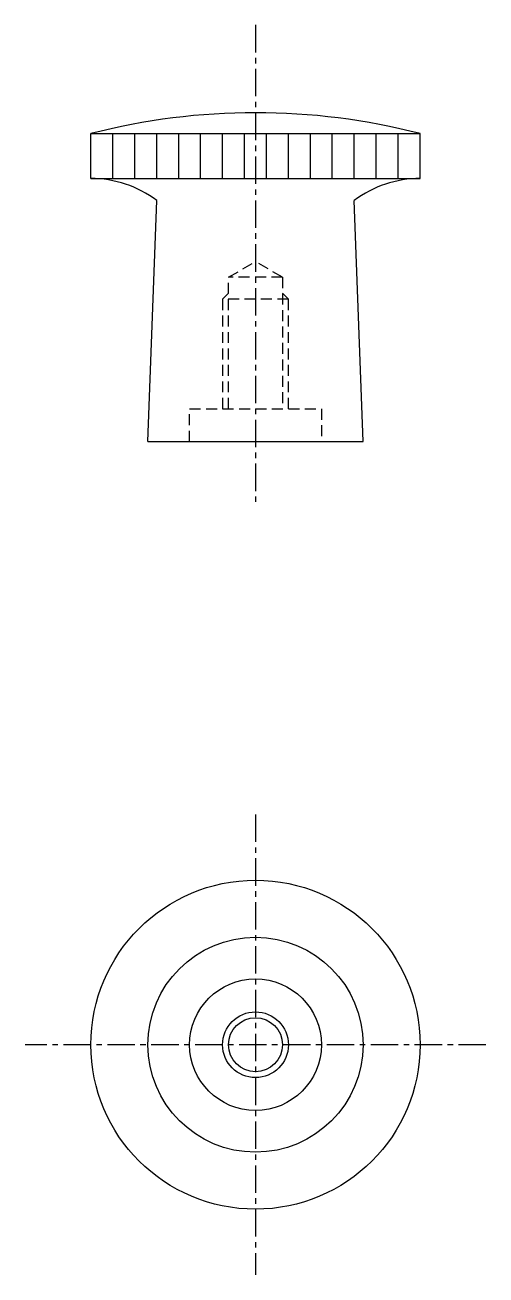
# Model space of a CAD drawing. Extents: x 10.3 to 94.1, y 10 to 99.1.
# Drawn here: x 73.1 to 94.1, y 42.1 to 99.1 of the extents above; entities outside this region: 2.
import ezdxf

# ---------------------------------------------------------------- set-up
doc = ezdxf.new("R2010")
doc.units = 0
doc.linetypes.add('CENTER', pattern=[2, 1.25, -0.25, 0.25, -0.25])
doc.linetypes.add('DASHED', pattern=[0.75, 0.5, -0.25])
doc.layers.get('0').update_dxf_attribs({"linetype": 'CONTINUOUS'})
doc.layers.add('CENTER', color=1, linetype='CENTER')
doc.styles.get("Standard").update_dxf_attribs({"font": 'txt.shx', "bigfont": 'bigfont.shx'})

msp = doc.modelspace()

# ---------------------------------------------------------------- linework, layer by layer
at = {"color": 7, "linetype": 'CONTINUOUS'}
for p, q in [((76.081, 94.108), (91.081, 94.108)), ((76.081, 92.061), (76.081, 94.108)), ((77.081, 92.061), (77.081, 94.108)), ((78.081, 92.061), (78.081, 94.108)), ((79.081, 92.061), (79.081, 94.108)), ((80.081, 92.061), (80.081, 94.108)), ((81.081, 92.061), (81.081, 94.108)), ((82.081, 92.061), (82.081, 94.108)), ((83.081, 92.061), (83.081, 94.108)), ((84.081, 92.061), (84.081, 94.108)), ((85.081, 92.061), (85.081, 94.108)), ((86.081, 92.061), (86.081, 94.108)), ((87.081, 92.061), (87.081, 94.108)), ((88.081, 92.061), (88.081, 94.108)), ((89.081, 92.061), (89.081, 94.108)), ((90.081, 92.061), (90.081, 94.108)), ((91.081, 92.061), (91.081, 94.108)), ((76.081, 92.061), (91.081, 92.061)), ((78.681, 80.061), (79.081, 91.061)), ((88.481, 80.061), (88.081, 91.061)), ((78.681, 80.061), (88.481, 80.061))]:
    msp.add_line(p, q, dxfattribs=at)
at = {"color": 3, "linetype": 'DASHED'}
for p, q in [((82.351, 87.561), (83.581, 88.271)), ((84.81, 87.561), (83.581, 88.271)), ((82.351, 81.561), (82.351, 87.561)), ((84.81, 87.561), (82.351, 87.561)), ((84.81, 87.561), (84.81, 81.561)), ((82.081, 86.561), (82.351, 86.831)), ((85.081, 86.561), (84.81, 86.831)), ((82.081, 86.561), (82.081, 81.561)), ((85.081, 86.561), (82.081, 86.561)), ((85.081, 81.561), (85.081, 86.561)), ((80.581, 81.561), (86.581, 81.561)), ((80.581, 80.061), (80.581, 81.561)), ((86.581, 81.561), (86.581, 80.061))]:
    msp.add_line(p, q, dxfattribs=at)
at = {"color": 7, "linetype": 'CONTINUOUS'}
for radius in [7.5, 4.9, 3, 1.23]:
    msp.add_circle((83.581, 52.561), radius, dxfattribs=at)
at = {"color": 3, "linetype": 'CONTINUOUS'}
msp.add_circle((83.581, 52.561), 1.5, dxfattribs=at)
at = {"color": 7, "linetype": 'CONTINUOUS'}
for centre, radius, start, end in [((83.581, 65.061), 30, 75.5225, 104.4775), ((76.081, 87.061), 5, 53.1301, 90), ((91.081, 87.061), 5, 90, 126.8699)]:
    msp.add_arc(centre, radius, start, end, dxfattribs=at)
at = {"layer": 'CENTER', "color": 1, "linetype": 'CENTER'}
for p, q in [((83.581, 99.061), (83.581, 77.061)), ((83.581, 63.061), (83.581, 42.061)), ((94.081, 52.561), (73.081, 52.561))]:
    msp.add_line(p, q, dxfattribs=at)

# ---------------------------------------------------------------- texts
at = {"color": 7, "linetype": 'CONTINUOUS'}
for s, p in [('NSXP 3', (10, 20)), ('NSXP03', (10, 10))]:
    msp.add_text(s, height=2, dxfattribs=at).set_placement(p)

doc.saveas('drawing.dxf')
